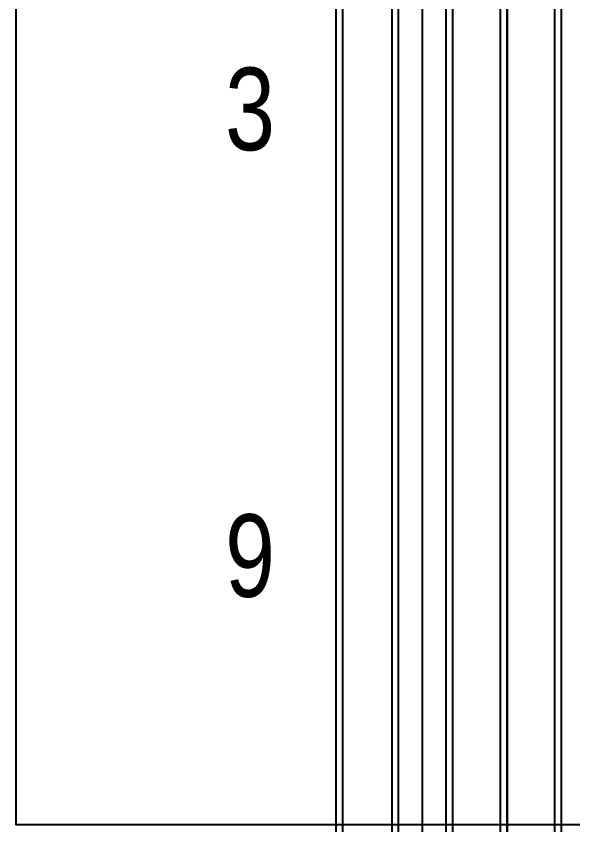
# Model space of a CAD drawing. Header units: centimetres. Extents: x -6122352 to 4157695, y -1694241 to 1947892.
# Drawn here: x 3287503 to 3321241, y 681789 to 730780 of the extents above; entities that cross this region are included whole.
import ezdxf

# ---------------------------------------------------------------- set-up
doc = ezdxf.new("R2010")
doc.units = ezdxf.units.CM
doc.header["$MEASUREMENT"] = 0
doc.layers.add('00-MI-DIM', color=7, linetype='Continuous')
doc.layers.add('@MI-TYPE-01', color=30, linetype='Continuous')
doc.styles.add('Arial Narrow', font='ARIALN.TTF', dxfattribs={"width": 0.95, "height": 500})

msp = doc.modelspace()

# ---------------------------------------------------------------- linework, layer by layer
at = {"layer": '00-MI-DIM', "color": 6}
msp.add_lwpolyline([(3287503.15085, 755226.18129), (3438836.93337, 755226.18129), (3438836.93337, 681789.16077), (3287503.15085, 681789.16077)], close=True, dxfattribs=at)
at = {"layer": '@MI-TYPE-01', "color": 8}
for p in [(3306895.54795, 66904.0793), (3307295.54794, 66904.00839), (3310281.84683, 66900.55936), (3310681.84682, 66900.48846), (3312122.06028, 66900.20124), (3312132.06217, 66903.03596), (3313572.33455, 66900.47028), (3313972.33495, 66902.70944), (3316862.82259, 66902.19709), (3317262.82226, 66900.31029), (3317272.79744, 66900.30452), (3320153.31016, 66901.25174), (3320553.31015, 66901.18084)]:
    msp.add_xline(p, (0, 1), dxfattribs=at)

# ---------------------------------------------------------------- texts
at = {"layer": '00-MI-DIM', "color": 6, "char_height": 5000, "attachment_point": 1, "style": 'Arial Narrow'}
for s, insert in [('3', (3300166.50348, 727659.06334)), ('9', (3300166.50348, 700600.85699))]:
    msp.add_mtext_dynamic_manual_height_columns(s, width=73699.0314771, gutter_width=2500, heights=[0], dxfattribs=dict(at, insert=insert))

doc.saveas('drawing.dxf')
